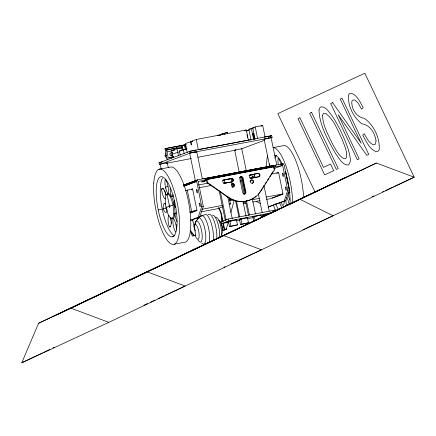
<?xml version="1.0" encoding="UTF-8"?>
<svg xmlns="http://www.w3.org/2000/svg" width="436" height="436" viewBox="0 0 436 436"><rect width="100%" height="100%" fill="white"/><g stroke="black" fill="none" stroke-linecap="round" stroke-linejoin="round"><path stroke-width="0.65" d="M170.22 188.02L170.187 189.262A8.251 2.398 79.3 0 0 171.353 196.456A8.251 2.398 79.2 0 0 173.147 194.696M284.179 201.17L284.147 202.402A8.099 2.354 79.3 0 1 282.234 205.154A8.148 2.371 79.2 0 1 281.52 202.293M195.333 230.906C192.935 224.393 197.17 216.463 204.026 215.062M169.457 207.051L169.577 205.378M224.883 134.697L225.036 132.746L227.27 132.321L227.538 133.618M190.51 220.164L198.151 217.302L201.694 206.669L196.625 180.853L197.633 179.817L204.975 178.406L205.312 180.068L204.064 180.537L206.909 179.768L206.168 178.27L203.721 178.874L204.975 178.406M226.18 228.241L225.826 229.549L223.292 230.203A3.401 0.986 79.2 0 1 222.142 228.84M222.889 223.297L224.229 229.848L225.826 229.549L226.295 229.374L228.235 222.246M230.873 212.534L234.219 200.228M167.037 158.404L165.004 156.006L165.936 153.047M190.194 220.572L199.748 217.003L203.29 206.364L198.178 181.425L205.312 180.068M268.276 206.92L284.201 200.963L287.744 190.33L282.632 165.386L274.244 167.211L273.906 165.549L283.133 163.794L284.228 165.086L289.341 190.025L285.798 200.658L268.167 207.056M314.928 191.78L277.825 113.643L364.828 73.226L414.2 177.207L108.804 322.357L21.8 362.774L38.575 323.25L344.277 177.959M260.957 190.396L262.041 188.695M262.766 187.562L264.216 185.295M264.941 184.161L266.391 181.894M267.475 180.193L268.565 178.493M269.65 176.793L272.909 171.691M258.755 193.519A24.481 23.397 69.5 0 0 260.592 190.963L261.06 190.788L274.467 169.817C273.775 169.282 274.478 164.557 272.309 165.849M165.598 187.627L166.71 186.592L168.067 186.706M200.615 216.55L201.579 215.651A14.971 4.349 79.2 0 1 207.798 225.014A14.971 4.349 79.2 0 1 209.247 242.214M204.604 214.861L205.067 214.43A15.522 4.513 79.2 0 1 211.177 223.036A15.522 4.513 79.2 0 1 213.297 240.41M208.326 214.697L208.773 214.283A14.971 4.349 79.2 0 1 214.441 221.902A14.971 4.349 79.2 0 1 216.823 238.198M161.178 168.923L160.235 164.307L163.865 163.391L167.331 162.862L168.28 167.479M167.331 162.862L166.236 163.211M196.271 150.148L189.409 151.543M195.453 181.033L189.676 153.292L190.194 153.096L196.778 151.848L202.32 178.902M196.778 151.848L194.925 152.377M239.271 172.607L234.672 150.169L235.189 149.973L241.773 148.725L246.236 170.503M241.255 148.921L241.773 148.725M269.661 166.209L264.118 139.155L272.075 137.416L271.715 135.645L190.456 151.069L159.009 162.83L159.374 164.606L160.513 164.388M269.753 136.288L270.854 135.939L264.271 137.187M276.762 164.764L271.072 137.787L272.075 137.416M225.189 220.425L225.706 220.229M52.805 316.64L358.506 171.348M56.849 314.759L376.388 163.042L414.2 177.207L394.793 186.221M38.575 323.25L70.992 308.192L376.388 163.042M21.8 362.774L42.565 352.898M43.791 352.321L49.895 349.416M52.952 347.966L54.173 347.383M267.622 214.387L300.039 199.328L333.066 215.766L306.53 228.093M191.273 250.678L223.69 235.62L261.502 249.779L231.265 263.824M114.924 286.964L147.341 271.906L185.153 286.065L165.407 295.237M372.279 196.68L374.012 195.873M382.585 191.895L383.811 191.322M385.658 190.467L388.732 189.039M389.337 188.755L393.583 186.782M302.829 229.816L305.298 228.666M223.864 267.263L225.096 266.69M143.809 305.271L147.515 303.554M150.6 302.121L154.916 300.115M158.001 298.682L164.17 295.815M167.261 159.892L164.966 148.687L186.172 144.523M165.702 148.409L166.056 150.137L181.867 146.545M192.516 141.253L185.393 143.548L187.218 152.475M190.516 141.635L191.197 144.959L191.813 144.73L191.132 141.4L196.26 139.487L246.313 129.983L248.4 140.179M182.259 150.382L181.349 145.946L182.177 145.635L184.591 145.177L185.502 149.613M173.157 157.783L171.691 150.633L177.005 148.649L182.286 147.646M225.074 133.144L221.739 133.977M226.175 132.735L227.27 132.321M165.004 156.006L166.47 155.461M180.232 155.031L179.414 151.041L183.316 149.581L187.039 148.872M172.4 154.093L179.692 151.733M183.681 149.848L184.875 149.401M171.62 155.777L172.869 155.309A1.504 1.439 69.5 0 1 171.152 154.104A1.504 1.439 69.5 0 1 172.264 152.36L171.016 152.829A1.504 1.439 69.5 0 0 170.029 154.944A1.504 1.439 69.5 0 0 172.285 155.445M173.632 156.617L168.28 158.126L166.601 149.935M169.342 157.925L171.146 157.249M244.601 130.62L246.313 129.983M251.011 139.956L248.825 129.312L253.817 127.906M255.044 139.16L252.727 127.852L255.229 126.92L262.706 125.497L265.023 136.806M247.158 131.007L248.989 130.326L246.22 130.849M260.832 126.2L262.706 125.497M159.374 164.606L190.815 152.84L271.219 137.711M241.631 148.801L264.183 140.365M183.452 185.126L197.633 179.817M183.736 185.126L197.083 180.133M183.589 185.284L196.936 180.291M183.458 185.453L196.81 180.46M183.992 185.404L196.701 180.651M183.91 185.611L196.625 180.853M183.861 185.823L196.571 181.065M183.834 186.041L196.549 181.289M183.834 186.259L196.549 181.507M185.393 190.663L192.581 188.952L196.941 210.239L190.112 212.79M206.441 179.943L207.013 182.711L207.482 182.537L228.153 197.039A24.481 23.397 69.5 0 0 261.06 190.788M191.339 189.415L192.581 188.952M222.578 180.722A1.7 1.624 69.5 0 1 223.608 180.019L231.532 178.433A1.7 1.624 69.5 0 1 233.473 179.79A1.7 1.624 69.5 0 1 232.214 181.758L224.289 183.349L232.214 181.758M223.608 180.019L231.532 178.433M249.098 175.686A1.7 1.624 69.5 0 1 250.128 174.983L258.052 173.397A1.7 1.624 69.5 0 1 259.987 174.754A1.7 1.624 69.5 0 1 258.733 176.722L250.809 178.313A1.7 1.624 69.5 0 1 250.384 178.335M240.192 176.929A1.7 1.624 69.5 0 1 242.536 178.155L243.005 177.981L245.866 191.949A1.7 1.624 69.5 0 1 244.607 193.916A1.7 1.624 69.5 0 1 242.672 192.554L239.805 178.586A1.7 1.624 69.5 0 1 241.064 176.618A1.7 1.624 69.5 0 1 243.005 177.981M281.231 164.176L282.501 163.696M273.427 167.222L273.901 167.048M281.443 164.176L282.713 163.702M281.656 164.209L282.926 163.734M166.078 207.498L169.217 206.326M169.817 206.097L174.128 204.702A8.251 2.398 79.3 0 0 175.626 207.629M281.863 164.268L283.133 163.794M250.128 174.983L258.052 173.397M239.849 181.234L241.092 180.771M252.117 176.798L254.662 175.844M273.732 168.716L282.632 165.386M273.999 169.991L274.467 169.817M276.767 173.31L278.626 172.612L282.991 193.9L269.955 198.772L266.63 199.405M207.013 182.711L227.685 197.214L228.153 197.039M189.753 211.945L196.941 210.239M243.713 194.113A1.7 1.624 69.5 0 0 245.397 192.123L245.866 191.949M190.472 212.953L196.674 210.632M222.42 206.882L217.455 208.74L201.481 211.776M229.243 204.331L230.486 203.868L229.26 197.879M192.418 220.921L192.886 220.741A15.385 14.704 69.5 0 1 192.614 219.581M245.615 201.296L246.084 201.121M242.972 202.98L245.457 202.053M218.523 207.612A15.385 14.704 69.5 0 1 221.744 215.264L221.275 215.439L221.401 221.439M272.173 198.233L282.108 194.521M288.054 193.279L289.913 192.581L285.547 171.299M228.715 222.284L221.406 223.673L220.998 221.673L228.11 219.019L275.285 210.059L273.508 210.724M221.406 223.673L228.519 221.014L271.71 212.812M228.459 221.504L236.448 219.739L237.489 224.834L229.5 226.606L228.459 221.504L233.091 220.627M191.072 232.137A3.401 0.986 79.2 0 0 192.832 235.985L195.84 235.157L192.886 220.741M235.08 220.245L236.448 219.739M192.832 235.985L195.84 235.157M239.446 219.417L247.435 217.651L248.482 222.747L240.492 224.518L239.446 219.417L242.094 218.916M246.073 218.158L246.983 217.82M253.823 221.325L252.907 216.861L260.897 215.095L261.42 217.64M229.5 226.606L237.489 224.834M259.534 215.602L260.897 215.095M264.292 216.687L263.9 214.774L269.9 213.384M223.292 230.203L226.295 229.374M240.492 224.518L248.482 222.747M254.003 139.553L252.776 133.563L253.469 133.307L254.695 139.291M270.712 136.01L271.715 135.645M205.863 178.553L207.498 178.161M253.965 169.397L255.425 169.059M270.38 166.345L270.892 166.181L269.699 166.345M222.104 175.528L222.97 175.283L221.777 175.446M207.002 180.003L206.135 180.253L206.936 180.161M264.608 214.834L262.761 215.362L264.467 215.171M268.14 136.659L269.007 136.468M162.584 161.81L159.87 162.53L160.301 162.53M230.622 173.79L231.892 173.523M229.227 221.504L225.597 222.42L228.148 222.071M268.761 166.694L269.192 166.612M159.009 162.83L160.148 162.617M252.727 127.852L253.975 127.617M220.889 134.299L223.123 133.874L217.662 135.503M248.825 129.312L250.695 128.958M191.132 141.4L192.467 141.15M164.966 148.687L186.09 144.676M181.349 145.946L183.763 145.488M184.477 146.049L185.785 145.798M252.776 133.563L254.019 133.329M166.056 150.137L175.299 148.382M184.924 147.145L186.248 146.894M176.286 148.916L182.226 147.788M172.411 150.365L174.389 149.989M171.691 150.633L174.329 150.131M166.999 151.875L171.68 150.987M185.474 149.286L186.684 149.058M179.414 151.041L181.888 150.573M247.735 140.305L198.347 149.684L196.26 139.487M248.705 140.169L250.368 139.852M171.779 157.129L173.048 156.889M161.249 162.219L160.012 162.459L160.377 164.23M166.105 163.326L191.366 158.53M198.009 157.265L235.898 150.071M158.96 169.288L170.04 167.184A38.292 11.145 79.3 0 1 188.298 200.702A38.292 11.145 79.3 0 1 185.398 242.127L174.318 244.225M273.247 147.597L283.019 145.738A38.292 11.107 79.2 0 1 303.647 197.857M206.168 178.27L273.219 165.571M206.31 178.335L273.296 165.615M206.381 178.411L273.906 165.549M206.457 178.515L273.443 165.794M231.614 173.751L232.933 173.501M238.203 172.498L239.522 172.247M242.819 171.62L244.138 171.37M206.533 178.64L273.519 165.92M206.61 178.787L273.595 166.067M206.68 178.956L273.666 166.236M206.746 179.142L273.732 166.421M206.806 179.343L273.792 166.623M206.866 179.55L273.852 166.83M165.288 198.925A8.251 2.398 79.2 0 1 164.285 198.009L163.767 197.181A8.251 2.398 79.2 0 1 161.527 189.159L163.914 188.706M198.505 184.957L208.522 183.055M224.54 180.014L231.216 178.744M249.245 175.321L251.915 174.814L252.564 177.981M198.832 187.763L211.482 185.365M224.791 182.837L226.126 182.58M250.008 178.046L255.333 177.038M271.306 174.002L278.626 172.612M250.809 178.313L258.265 176.896M170.182 196.68L173.141 196.118M164.486 203.59L165.675 203.367M165.751 204.353A8.251 2.398 79.2 0 0 164.754 203.579L164.312 203.601A8.251 2.398 79.2 0 0 163.189 208.795L166.171 208.228A8.251 2.398 79.2 0 0 166.65 209.4M173.931 236.47L172.776 236.688A30.591 8.884 79.2 0 0 175.07 203.601A30.591 8.889 79.3 0 0 160.508 176.825A30.591 8.884 79.2 0 0 158.208 209.918L162.252 209.144A30.591 8.889 79.3 0 0 174.427 235.718M229.042 199.394L231.042 199.018M229.369 200.01L232.034 199.503M229.57 200.647L233.473 199.906M201.694 206.669L203.29 206.364M287.744 190.33L289.341 190.025M173.713 213.923L176.678 213.362M201.868 209.302L222.502 205.383M229.156 204.119L230.486 203.868M252.373 199.71L259.692 198.32M266.347 197.056L282.991 193.9M287.918 192.963L289.913 192.581M243.332 203.825L245.997 203.323M252.651 202.059L259.97 200.669M172.018 218.409L173.19 218.185A12.464 3.619 79.2 0 0 174.128 204.707A8.251 2.398 79.2 0 1 174.542 200.358M198.151 217.302L199.748 217.003M284.201 200.963L285.798 200.658M169.119 215.433A8.251 2.398 79.2 0 0 168.231 217.281L168.105 218.349A8.251 2.398 79.2 0 0 169.239 226.785L170.432 226.562M220.998 221.673L223.657 221.172M243.419 218.665L244.749 218.414M252.907 216.861L256.221 216.234M263.9 214.774L265.224 214.523M268.538 213.896L269.862 213.64M236.688 220.769L240.013 220.136M247.321 218.752L253.3 217.613M261.273 216.098L264.598 215.471M195.372 235.331L193.775 235.636L190.036 230.862M254.52 169.397L254.913 169.326M206.991 178.428L206.255 178.553M219.82 135.367L220.529 135.269M265.093 139.079L264.118 139.155M189.742 151.515L190.292 151.445M235.653 150.093L234.672 150.169M160.666 164.307L160.235 164.307M70.992 308.192L108.804 322.357M256.139 201.361L260.374 203.498M190.505 230.682L194.238 235.456M169.146 205.536A1.095 0.316 79.3 0 0 169.653 207.274A1.095 0.316 79.3 0 0 169.751 205.825A1.095 0.316 79.3 0 0 169.146 205.536L169.887 206.887M290.054 200.179L289.558 199.143A8.148 2.365 79.2 0 1 288.038 193.66M177.125 221.728L176.624 220.687A8.251 2.398 79.3 0 1 174.885 213.705A8.251 2.398 79.3 0 1 176.58 213.384M275.154 165.081L275.498 166.743M268.304 136.288L268.669 138.059M255.229 126.92L257.545 138.228M263.971 185.573L269.235 211.242M251.327 128.375L253.507 139.019M265.262 214.261L265.524 215.537M246.989 134.62L247.637 137.76M254.259 173.871L255.065 177.823M258.439 194.276L262.216 212.708M252.324 198.745L255.431 213.88M254.275 216.349L255.191 220.812M242.536 178.155L245.397 192.123M241.571 176.831L245.081 193.944M246.433 200.527L249.397 215.008M240.503 176.525L244.144 194.298M245.762 202.195L248.46 215.362M242.945 201.192L246.046 216.327M240.814 218.905L241.86 224.006M231.859 178.695L232.535 181.986M232.944 183.959L233.483 186.592M236.448 201.072L239.691 216.872M230.982 178.313L231.794 182.264M232.061 183.583L232.873 187.529M235.571 200.696L238.944 217.15M224.327 180.144L225.003 183.436M227.837 197.257L232.29 218.981M229.821 220.992L230.867 226.093M228.11 219.019L228.519 221.014M220.409 191.791L226.208 220.098M219.199 190.826L225.14 219.788M221.744 215.264L222.954 221.161M223.357 223.123L224.698 229.674M222.485 221.335L221.275 215.439A15.385 14.704 69.5 0 0 218.409 208.266M206.909 179.768L207.482 182.537M205.318 178.569L205.661 180.232M193.862 150.42L194.227 152.197M190.456 151.069L190.815 152.84M189.453 151.445L189.818 153.216M183.316 149.581L184.134 153.57M182.177 145.635L183.087 150.071M187.257 189.965L191.617 211.247M177.005 148.649L178.466 155.799M176.64 147.537L176.896 148.796M173.959 148.54L174.226 149.831M170.956 157.129L171.223 158.431M169.299 205.143L167.021 194.02L168.187 193.797A12.464 3.619 79.2 0 1 174.128 204.707M176.291 224.709L176.395 225.292M221.428 222.769L221.466 224.769A3.401 0.986 79.2 0 0 221.461 225.516M256.128 196.2A24.481 23.397 69.5 0 1 227.685 197.214M239.566 177.496A1.7 1.624 69.5 0 1 239.844 177.169M223.864 183.371A1.7 1.624 69.5 0 1 223.445 183.278M231.064 178.607A1.7 1.624 69.5 0 1 233.004 179.964A1.7 1.624 69.5 0 1 231.745 181.932M231.358 184.079A1.7 1.624 69.5 0 1 233.99 184.848A1.7 1.624 69.5 0 1 232.366 187.055M257.583 173.572A1.7 1.624 69.5 0 1 258.662 176.76M249.959 181.18A1.7 1.624 69.5 0 1 250.144 180.787M250.417 180.46A1.7 1.624 69.5 0 1 252.858 180.831A1.7 1.624 69.5 0 1 252.253 183.278M251.278 178.139A1.7 1.624 69.5 0 1 249.338 176.776A1.7 1.624 69.5 0 1 250.596 174.809M224.758 183.169A1.7 1.624 69.5 0 1 222.823 181.812A1.7 1.624 69.5 0 1 224.077 179.845M192.505 233.56A1.134 0.327 79.2 0 1 192.145 233.609A1.134 0.327 79.2 0 1 191.791 232.486M194.434 235.68A3.401 0.986 79.2 0 1 194.167 235.658M222.551 227.739A1.134 0.327 79.2 0 0 222.992 227.576L222.671 226.006A1.134 0.327 79.2 0 0 222.256 225.973M224.889 229.897A3.401 0.986 79.2 0 1 224.327 229.625M195.132 235.086A7.576 2.202 79.2 0 0 198.533 238.852A7.576 2.202 79.2 0 0 198.473 230.181A7.576 2.202 79.2 0 0 195.055 224.404L194.565 224.862A7.576 2.202 79.2 0 0 194.02 227.129M197.96 239.729A10.829 3.15 79.2 0 0 202.124 234.47A10.829 3.15 79.2 0 0 196.364 220.85L195.666 221.499A10.829 3.15 79.2 0 0 194.887 224.742M201.759 242.939A13.363 3.886 79.2 0 0 205.536 232.977A13.363 3.886 79.2 0 0 198.598 217.847L197.737 218.654A13.363 3.886 79.2 0 0 197.29 219.657M218.861 220.049A7.576 2.202 79.2 0 1 221.875 226.627A7.576 2.202 79.2 0 1 221.799 234.366M212.403 215.231A13.363 3.886 79.2 0 1 217.711 222.796A13.363 3.886 79.2 0 1 219.45 237.838M215.657 217.188A10.829 3.15 79.2 0 1 220.147 223.962A10.829 3.15 79.2 0 1 221.199 236.405M162.257 209.144A30.591 8.884 79.3 0 1 162.579 177.899M282.043 207.956A30.591 8.9 79.3 0 1 279.427 202.255M274.773 158.099A30.591 8.9 79.3 0 1 276.489 155.281M275.928 211.226A38.292 11.107 79.2 0 1 273.454 205.105M266.587 167.315A38.292 11.107 79.2 0 1 267.579 155.385M273.089 147.635A38.292 11.107 79.2 0 1 292.665 203.312M278.675 209.896A30.591 8.9 79.2 0 1 275.634 203.645M269.312 166.367A30.591 8.9 79.2 0 1 269.573 163.778M274.647 155.227A30.591 8.9 79.2 0 1 282.321 164.012M285.395 171.893A30.591 8.9 79.2 0 1 289.94 204.261M172.776 236.688A30.591 8.884 79.2 0 1 158.208 209.918M176.444 229.276A8.251 2.398 79.3 0 0 175.915 224.922L175.572 223.461A8.251 2.398 79.3 0 0 173.19 218.185A8.251 2.398 79.3 0 0 173.152 224.366L173.414 225.859A8.251 2.398 79.3 0 0 175.626 231.941M163.189 208.795A8.251 2.398 79.2 0 0 166.127 212.468L166.514 212.179A8.251 2.398 79.2 0 0 167.228 209.809M161.527 189.159A8.251 2.398 79.2 0 1 164.252 190.254L164.754 191.29A8.251 2.398 79.2 0 1 166.002 195.306M169.239 226.785A8.251 2.398 79.2 0 0 171.157 223.957L171.19 222.72A8.251 2.398 79.2 0 0 170.53 217.417M278.217 164.296A8.148 2.365 79.2 0 1 278.266 158.164A8.148 2.365 79.2 0 1 280.871 164.328M287.101 180.738A8.148 2.365 79.3 0 1 287.248 179.725M286.665 197.274A8.148 2.371 79.2 0 1 288.528 201.857L288.866 203.312A8.148 2.371 79.2 0 1 289.133 204.795M286.708 205.699A8.148 2.365 79.2 0 1 286.365 204.244L286.103 202.762A8.148 2.365 79.2 0 1 285.842 199.917M171.512 223.336A8.251 2.398 79.2 0 1 171.272 221.848M171.114 220.393A8.251 2.398 79.2 0 1 171.086 217.782M166.171 208.228A8.251 2.398 79.2 0 1 166.132 206.887M165.778 194.358A8.251 2.398 79.2 0 1 164.803 190.57M318.988 110.161C319.621 125.873 328.046 140.152 335.54 153.559C338.93 157.75 342.173 165.299 348.418 165.021C351.977 161.751 349.672 155.99 348.969 151.935A29.512 5.984 64.6 0 0 345.208 141.035C341.459 132.059 337.153 123.257 331.622 115.229C328.804 111.998 325.817 106.264 320.831 106.891L319.604 108.063L318.988 110.161M376.034 140.681L375.565 143.885L374.682 144.681L373.309 144.812C368.66 142.904 366.627 137.776 364.256 133.721L362.741 135.171C366.175 141.111 369.079 148.807 375.865 151.592L377.936 151.308L379.146 150.071C380.312 138.67 373.875 124.751 364.294 118.341C356.326 117.213 351.302 108.847 351.814 101.294L353.018 99.98L354.811 99.98L357.94 102.874L361.657 109.109L363.243 107.719C360.212 102.455 357.596 95.718 351.585 93.266L349.83 93.462L348.664 94.59C347.263 105.261 353.351 117.317 361.847 123.77C370.213 125.099 374.818 132.947 376.034 140.681M322.629 115.518C322.673 125.721 328.379 134.844 332.45 143.885C335.671 149.194 338.396 155.821 344.2 158.769L345.388 158.666L346.249 157.816C347.688 151.297 344.058 144.861 341.933 138.871C337.448 129.944 333.9 119.464 325.572 113.355L323.877 113.284L323.06 114.079L322.629 115.518M201.672 181.91L204.936 181.272L201.672 181.91M299.924 117.818L298.006 118.706L324.678 174.88L333.725 170.678L330.575 164.05L323.447 167.359L299.924 117.818M311.577 112.406L309.658 113.295L336.33 169.468L338.249 168.574L311.577 112.406M332.63 102.624L330.662 103.539L357.335 159.707L359.171 158.857L338.216 114.717L366.774 155.325L368.742 154.409L342.069 98.242L340.233 99.092L361.172 143.193L332.63 102.624M165.805 188.521L165.462 187.055A8.251 2.398 79.2 0 1 165.239 179.381A8.251 2.398 79.2 0 1 167.964 186.123L168.225 187.611A8.251 2.398 79.2 0 1 168.187 193.797A8.251 2.398 79.2 0 1 165.805 188.521M250.428 181.005A1.7 1.624 69.5 0 0 252.324 183.234A1.7 1.624 69.5 0 0 253.196 180.477A1.7 1.624 69.5 0 0 250.428 181.005M231.363 184.624A1.7 1.624 69.5 0 0 233.26 186.853A1.7 1.624 69.5 0 0 234.132 184.101A1.7 1.624 69.5 0 0 231.363 184.624M196.418 190.069A1.7 0.496 79.3 0 0 197.203 192.772A1.7 0.496 79.3 0 0 197.355 190.521A1.7 0.496 79.3 0 0 196.418 190.069M199.236 203.814A1.7 0.496 79.3 0 0 200.015 206.522A1.7 0.496 79.3 0 0 200.173 204.266A1.7 0.496 79.3 0 0 199.236 203.814M285.286 187.475A1.7 0.496 79.2 0 0 286.065 190.178A1.7 0.496 79.2 0 0 286.223 187.927A1.7 0.496 79.2 0 0 285.286 187.475M282.468 173.73A1.7 0.496 79.2 0 0 283.253 176.433A1.7 0.496 79.2 0 0 283.405 174.182A1.7 0.496 79.2 0 0 282.468 173.73M153.728 183.071A38.292 11.145 79.3 0 0 171.326 243.975A38.292 11.145 79.3 0 0 174.869 193.224A38.292 11.145 79.3 0 0 153.728 183.071M165.32 198.5A12.464 3.624 79.3 0 0 171.043 218.322A12.464 3.624 79.3 0 0 172.193 201.814A12.464 3.624 79.3 0 0 165.32 198.5"/></g></svg>
